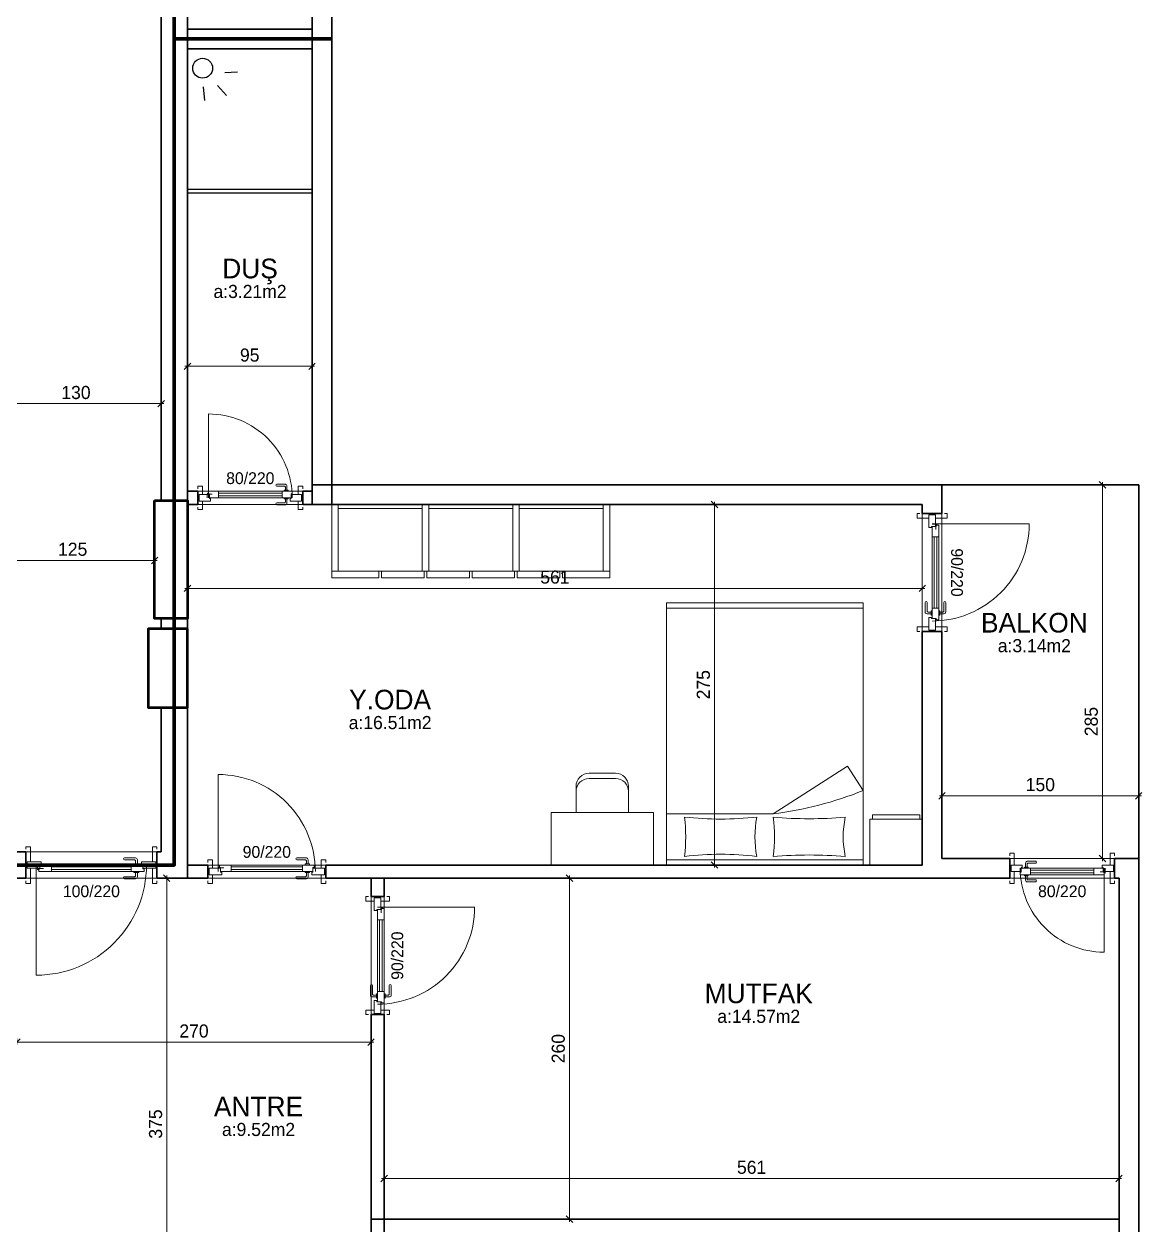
# Model space of a CAD drawing. Header units: centimetres. Extents: x 562865 to 1310255, y -148070 to 32737.
# Drawn here: x 614658 to 615511, y 17589 to 18504 of the extents above; entities that cross this region are included whole.
import ezdxf
from ezdxf.enums import TextEntityAlignment as Align

# ---------------------------------------------------------------- set-up
doc = ezdxf.new("R2010")
doc.units = ezdxf.units.CM
doc.header["$LTSCALE"] = 2.5
doc.layers.get('0').update_dxf_attribs({"color": 86})
for name, color, linetype in [('alan', 7, 'Continuous'), ('kapi-yazi', 7, 'Continuous'), ('mahal', 7, 'Continuous')]:
    doc.layers.add(name, color=color, linetype=linetype)
for name, color, linetype, lineweight in [('DUVAR', 4, 'Continuous', 30), ('duvar-kesim', 7, 'Continuous', 0), ('GÖRÜNÜŞLER', 96, 'Continuous', 25), ('iç ölçü', 106, 'Continuous', 18), ('kapi', 9, 'Continuous', 0), ('kolon', 1, 'Continuous', 53)]:
    doc.layers.add(name, color=color, linetype=linetype, lineweight=lineweight)
doc.styles.add('PINAR', font='comic.ttf')
doc.dimstyles.new('TEMİZ ÖLÇÜ', dxfattribs={"dimtxt": 10, "dimasz": 5, "dimexe": 1.8, "dimexo": 0.625, "dimgap": 3, "dimtad": 1, "dimdec": 0, "dimrnd": 0.5, "dimzin": 1, "dimdsep": 46, "dimtxsty": 'PINAR', "dimblk": 'OBLIQUE', "dimcen": 0.9, "dimdle": 2, "dimclrd": 256, "dimclre": 256, "dimclrt": 7, "dimadec": 0, "dimazin": 0, "dimtfac": 1, "dimtdec": 0, "dimtofl": 0, "dimtmove": 2, "dimatfit": 2, "dimfxl": 10, "dimfxlon": 1, "dimlwd": -1, "dimlwe": -1, "dimarcsym": 0})

# ---------------------------------------------------------------- blocks, each defined once
blk = doc.blocks.new('_Oblique')
at = {"color": 0, "linetype": 'ByBlock', "lineweight": -2}
blk.add_line((-0.5, -0.5), (0.5, 0.5), dxfattribs=at)
blk = doc.blocks.new('*D1149')
at = {"layer": 'Defpoints', "color": 0}
for p in [(615508.43, 17915.79), (615358.43, 17757.78), (615508.43, 17757.78)]:
    blk.add_point(p, dxfattribs=at)
at = {"layer": 'iç ölçü'}
for p, q in [((615356.43, 17915.79), (615510.43, 17915.79)), ((615358.43, 17905.79), (615358.43, 17917.59)), ((615508.43, 17905.79), (615508.43, 17917.59))]:
    blk.add_line(p, q, dxfattribs=at)
at = {"layer": 'iç ölçü', "linetype": 'ByBlock', "xscale": 5, "yscale": 5, "zscale": 5, "rotation": 180}
blk.add_blockref('_Oblique', (615358.43, 17915.79), dxfattribs=at)
at = {"layer": 'iç ölçü', "linetype": 'ByBlock', "xscale": 5, "yscale": 5, "zscale": 5}
blk.add_blockref('_Oblique', (615508.43, 17915.79), dxfattribs=at)
at = {"layer": 'iç ölçü', "color": 7, "insert": (615433.43, 17924.28), "char_height": 10, "attachment_point": 5, "style": 'PINAR'}
blk.add_mtext('150', dxfattribs=at)
blk = doc.blocks.new('*D1150')
at = {"layer": 'Defpoints', "color": 0}
for p in [(615453.43, 18153.01), (615480.83, 18153.01), (615453.43, 17868.01)]:
    blk.add_point(p, dxfattribs=at)
at = {"layer": 'iç ölçü'}
for p, q in [((615470.83, 18153.01), (615482.63, 18153.01)), ((615480.83, 17866.01), (615480.83, 18155.01)), ((615470.83, 17868.01), (615482.63, 17868.01))]:
    blk.add_line(p, q, dxfattribs=at)
at = {"layer": 'iç ölçü', "linetype": 'ByBlock', "xscale": 5, "yscale": 5, "zscale": 5}
for p, rotation in [((615480.83, 18153.01), 90), ((615480.83, 17868.01), 270)]:
    blk.add_blockref('_Oblique', p, dxfattribs=dict(at, rotation=rotation))
at = {"layer": 'iç ölçü', "color": 7, "insert": (615472.28, 17972.42), "char_height": 10, "attachment_point": 5, "rotation": 90, "style": 'PINAR'}
blk.add_mtext('285', dxfattribs=at)
blk = doc.blocks.new('fm-door1')
at = {"linetype": 'Continuous'}
for p, q in [((0, 25), (0, -25)), ((100, 25), (0, 25)), ((79.7, 31.8), (79.7, -0.3)), ((84, 27.6), (127.8, 27.6)), ((90, 50), (910, 50)), ((90, 50), (90, 30)), ((100, 30), (90, 30)), ((100, 30), (100, -5)), ((100, 30), (100, -5)), ((100, 0), (900, 0)), ((190, 50), (190, 0)), ((810, 50), (810, 0)), ((910, 30), (900, 30)), ((900, 30), (900, -5)), ((900, 25), (1000, 25)), ((910, 50), (910, 30)), ((1000, 25), (1000, -25)), ((110, -25), (0, -25)), ((100, -5), (110, -5)), ((110, -5), (100, -5)), ((110, -5), (110, -25)), ((110, -25), (110, -5)), ((890, -25), (890, -5)), ((890, -5), (900, -5)), ((890, -25), (1000, -25))]:
    blk.add_line(p, q, dxfattribs=at)
at = {"color": 8, "linetype": 'Continuous'}
for p, q in [((190, 35), (810, 35)), ((190, 15), (810, 15))]:
    blk.add_line(p, q, dxfattribs=at)
at = {"linetype": 'Continuous'}
for points in [[(857.6, 58.1), (857.6, 88.9, 0.414214), (842.4, 104.1), (758.6, 104.1, 1), (758.6, 88.9), (834.8, 88.9, -0.414214), (842.4, 81.3), (842.4, 58.1)], [(857.6, -8.1), (857.6, -38.9, -0.414214), (842.4, -54.1), (758.6, -54.1, -1), (758.6, -38.9), (834.8, -38.9, 0.414214), (842.4, -31.3), (842.4, -8.1)]]:
    blk.add_lwpolyline(points, format="xyb", dxfattribs=at)
for points in [[(869, 50), (869, 58.1), (831, 58.1), (831, 50)], [(869, 0), (869, -8.1), (831, -8.1), (831, 0)]]:
    blk.add_lwpolyline(points, dxfattribs=at)
blk.add_circle((84, 31.8), 4.26, dxfattribs=at)
blk = doc.blocks.new('*D1171')
at = {"layer": 'Defpoints', "color": 0}
for p in [(615174, 18138.01), (615184.97, 18138.01), (615174, 17863.01)]:
    blk.add_point(p, dxfattribs=at)
at = {"layer": 'iç ölçü'}
for p, q in [((615174.97, 18138.01), (615186.77, 18138.01)), ((615184.97, 17861.01), (615184.97, 18140.01)), ((615174.97, 17863.01), (615186.77, 17863.01))]:
    blk.add_line(p, q, dxfattribs=at)
at = {"layer": 'iç ölçü', "linetype": 'ByBlock', "xscale": 5, "yscale": 5, "zscale": 5}
for p, rotation in [((615184.97, 18138.01), 90), ((615184.97, 17863.01), 270)]:
    blk.add_blockref('_Oblique', p, dxfattribs=dict(at, rotation=rotation))
at = {"layer": 'iç ölçü', "color": 7, "insert": (615176.52, 18000.51), "char_height": 10, "attachment_point": 5, "rotation": 90, "style": 'PINAR'}
blk.add_mtext('275', dxfattribs=at)
blk = doc.blocks.new('*D1172')
at = {"layer": 'Defpoints', "color": 0}
for p in [(615343.43, 18074), (614783.11, 18069.84), (615343.43, 18067.26)]:
    blk.add_point(p, dxfattribs=at)
at = {"layer": 'iç ölçü'}
for p, q in [((614781.11, 18074), (615345.43, 18074)), ((614783.11, 18070.47), (614783.11, 18075.8)), ((615343.43, 18067.88), (615343.43, 18075.8))]:
    blk.add_line(p, q, dxfattribs=at)
at = {"layer": 'iç ölçü', "linetype": 'ByBlock', "xscale": 5, "yscale": 5, "zscale": 5, "rotation": 180}
blk.add_blockref('_Oblique', (614783.11, 18074), dxfattribs=at)
at = {"layer": 'iç ölçü', "linetype": 'ByBlock', "xscale": 5, "yscale": 5, "zscale": 5}
blk.add_blockref('_Oblique', (615343.43, 18074), dxfattribs=at)
at = {"layer": 'iç ölçü', "color": 7, "insert": (615063.27, 18082.52), "char_height": 10, "attachment_point": 5, "style": 'PINAR'}
blk.add_mtext('561', dxfattribs=at)
blk = doc.blocks.new('*D1173')
at = {"layer": 'Defpoints', "color": 0}
for p in [(615059.77, 17853.01), (615074.4, 17853.01), (615059.77, 17593.01)]:
    blk.add_point(p, dxfattribs=at)
at = {"layer": 'iç ölçü'}
for p, q in [((615074.4, 17591.01), (615074.4, 17855.01)), ((615064.4, 17853.01), (615076.2, 17853.01)), ((615064.4, 17593.01), (615076.2, 17593.01))]:
    blk.add_line(p, q, dxfattribs=at)
at = {"layer": 'iç ölçü', "linetype": 'ByBlock', "xscale": 5, "yscale": 5, "zscale": 5}
for p, rotation in [((615074.4, 17853.01), 90), ((615074.4, 17593.01), 270)]:
    blk.add_blockref('_Oblique', p, dxfattribs=dict(at, rotation=rotation))
at = {"layer": 'iç ölçü', "color": 7, "insert": (615065.89, 17723.01), "char_height": 10, "attachment_point": 5, "rotation": 90, "style": 'PINAR'}
blk.add_mtext('260', dxfattribs=at)
blk = doc.blocks.new('*D1174')
at = {"layer": 'Defpoints', "color": 0}
for p in [(614933.11, 17630.51), (615493.43, 17630.51), (615493.43, 17623.92)]:
    blk.add_point(p, dxfattribs=at)
at = {"layer": 'iç ölçü'}
for p, q in [((614933.11, 17629.89), (614933.11, 17622.12)), ((615493.43, 17629.89), (615493.43, 17622.12)), ((614931.11, 17623.92), (615495.43, 17623.92))]:
    blk.add_line(p, q, dxfattribs=at)
at = {"layer": 'iç ölçü', "linetype": 'ByBlock', "xscale": 5, "yscale": 5, "zscale": 5, "rotation": 180}
blk.add_blockref('_Oblique', (614933.11, 17623.92), dxfattribs=at)
at = {"layer": 'iç ölçü', "linetype": 'ByBlock', "xscale": 5, "yscale": 5, "zscale": 5}
blk.add_blockref('_Oblique', (615493.43, 17623.92), dxfattribs=at)
at = {"layer": 'iç ölçü', "color": 7, "insert": (615213.27, 17632.44), "char_height": 10, "attachment_point": 5, "style": 'PINAR'}
blk.add_mtext('561', dxfattribs=at)
blk = doc.blocks.new('*D1185')
at = {"layer": 'Defpoints', "color": 0}
for p in [(614653.11, 17731.34), (614923.11, 17731.34), (614923.11, 17727.89)]:
    blk.add_point(p, dxfattribs=at)
at = {"layer": 'iç ölçü'}
for p, q in [((614651.11, 17727.89), (614925.11, 17727.89)), ((614653.11, 17730.71), (614653.11, 17726.09)), ((614923.11, 17730.71), (614923.11, 17726.09))]:
    blk.add_line(p, q, dxfattribs=at)
at = {"layer": 'iç ölçü', "linetype": 'ByBlock', "xscale": 5, "yscale": 5, "zscale": 5, "rotation": 180}
blk.add_blockref('_Oblique', (614653.11, 17727.89), dxfattribs=at)
at = {"layer": 'iç ölçü', "linetype": 'ByBlock', "xscale": 5, "yscale": 5, "zscale": 5}
blk.add_blockref('_Oblique', (614923.11, 17727.89), dxfattribs=at)
at = {"layer": 'iç ölçü', "color": 7, "insert": (614788.11, 17736.37), "char_height": 10, "attachment_point": 5, "style": 'PINAR'}
blk.add_mtext('270', dxfattribs=at)
blk = doc.blocks.new('*D1186')
at = {"layer": 'Defpoints', "color": 0}
for p in [(614767.31, 17853.01), (614783.11, 17853.01), (614788.57, 17478.01)]:
    blk.add_point(p, dxfattribs=at)
at = {"layer": 'iç ölçü'}
for p, q in [((614767.31, 17476.01), (614767.31, 17855.01)), ((614777.31, 17853.01), (614765.51, 17853.01)), ((614777.31, 17478.01), (614765.51, 17478.01))]:
    blk.add_line(p, q, dxfattribs=at)
at = {"layer": 'iç ölçü', "linetype": 'ByBlock', "xscale": 5, "yscale": 5, "zscale": 5}
for p, rotation in [((614767.31, 17853.01), 90), ((614767.31, 17478.01), 270)]:
    blk.add_blockref('_Oblique', p, dxfattribs=dict(at, rotation=rotation))
at = {"layer": 'iç ölçü', "color": 7, "insert": (614758.86, 17665.51), "char_height": 10, "attachment_point": 5, "rotation": 90, "style": 'PINAR'}
blk.add_mtext('375', dxfattribs=at)
blk = doc.blocks.new('*D1187')
at = {"layer": 'Defpoints', "color": 0}
for p in [(614783.11, 18272.01), (614878.11, 18272.01), (614878.11, 18243.31)]:
    blk.add_point(p, dxfattribs=at)
at = {"layer": 'iç ölçü'}
for p, q in [((614783.11, 18253.31), (614783.11, 18241.51)), ((614878.11, 18253.31), (614878.11, 18241.51)), ((614781.11, 18243.31), (614880.11, 18243.31))]:
    blk.add_line(p, q, dxfattribs=at)
at = {"layer": 'iç ölçü', "linetype": 'ByBlock', "xscale": 5, "yscale": 5, "zscale": 5, "rotation": 180}
blk.add_blockref('_Oblique', (614783.11, 18243.31), dxfattribs=at)
at = {"layer": 'iç ölçü', "linetype": 'ByBlock', "xscale": 5, "yscale": 5, "zscale": 5}
blk.add_blockref('_Oblique', (614878.11, 18243.31), dxfattribs=at)
at = {"layer": 'iç ölçü', "color": 7, "insert": (614830.61, 18251.85), "char_height": 10, "attachment_point": 5, "style": 'PINAR'}
blk.add_mtext('95', dxfattribs=at)
blk = doc.blocks.new('*D1215')
at = {"layer": 'Defpoints', "color": 0}
for p in [(614633.11, 18138.01), (614758.11, 18103.65), (614758.11, 18095.26)]:
    blk.add_point(p, dxfattribs=at)
at = {"layer": 'iç ölçü'}
for p, q in [((614633.11, 18105.26), (614633.11, 18093.46)), ((614758.11, 18103.03), (614758.11, 18093.46)), ((614631.11, 18095.26), (614760.11, 18095.26))]:
    blk.add_line(p, q, dxfattribs=at)
at = {"layer": 'iç ölçü', "linetype": 'ByBlock', "xscale": 5, "yscale": 5, "zscale": 5, "rotation": 180}
blk.add_blockref('_Oblique', (614633.11, 18095.26), dxfattribs=at)
at = {"layer": 'iç ölçü', "linetype": 'ByBlock', "xscale": 5, "yscale": 5, "zscale": 5}
blk.add_blockref('_Oblique', (614758.11, 18095.26), dxfattribs=at)
at = {"layer": 'iç ölçü', "color": 7, "insert": (614695.61, 18103.75), "char_height": 10, "attachment_point": 5, "style": 'PINAR'}
blk.add_mtext('125', dxfattribs=at)
blk = doc.blocks.new('*D1216')
at = {"layer": 'Defpoints', "color": 0}
for p in [(614633.11, 18214.86), (614633.11, 18197.37), (614763.11, 18197.37)]:
    blk.add_point(p, dxfattribs=at)
at = {"layer": 'iç ölçü'}
for p, q in [((614765.11, 18214.86), (614631.11, 18214.86)), ((614633.11, 18204.86), (614633.11, 18216.66)), ((614763.11, 18204.86), (614763.11, 18216.66))]:
    blk.add_line(p, q, dxfattribs=at)
at = {"layer": 'iç ölçü', "linetype": 'ByBlock', "xscale": 5, "yscale": 5, "zscale": 5, "rotation": 180}
blk.add_blockref('_Oblique', (614633.11, 18214.86), dxfattribs=at)
at = {"layer": 'iç ölçü', "linetype": 'ByBlock', "xscale": 5, "yscale": 5, "zscale": 5}
blk.add_blockref('_Oblique', (614763.11, 18214.86), dxfattribs=at)
at = {"layer": 'iç ölçü', "color": 7, "insert": (614698.11, 18223.29), "char_height": 10, "attachment_point": 5, "style": 'PINAR'}
blk.add_mtext('130', dxfattribs=at)
blk = doc.blocks.new('A$C5B622B99')
for p, q in [((0, 200), (40, 200)), ((0, 165), (0, 200)), ((40, 165), (40, 200)), ((45, 143.16), (45, 196)), ((195, 161), (195, 196)), ((205, 200), (283, 200)), ((205, 160), (205, 200)), ((283, 160), (283, 200)), ((0, 165), (40, 165)), ((205, 160), (283, 160)), ((45, 0), (45, 4)), ((194.99, 4), (195, 0)), ((195, 0), (45, 0))]:
    blk.add_line(p, q)
at = {"color": 42}
for p, q in [((2, 161.8), (2, 165)), ((38, 165), (38, 161.8)), ((38, 161.8), (2, 161.8)), ((57.14, 124.69), (113.77, 161)), ((194.99, 161), (113.77, 161)), ((194.99, 161), (194.99, 4)), ((224, 160), (224, 140)), ((264, 160), (264, 140)), ((57.14, 124.69), (45, 143.15)), ((45, 4), (45, 143.15)), ((234, 134), (254, 134)), ((234, 130), (254, 130)), ((195, 4), (45, 4))]:
    blk.add_line(p, q, dxfattribs=at)
blk.add_lwpolyline([(45, 200), (195, 200), (195, 196), (45, 196)], close=True)
for centre, radius, start, end in [((-12.22, 178.48), 72.55, 348.06799, 11.93201), ((86.27, 527.83), 335.48, 265.2981, 274.7019), ((224.43, 178.48), 111.68, 172.28082, 187.71918), ((153.73, 412.86), 221.09, 262.85499, 277.14501), ((44.71, 178.48), 82.89, 349.57411, 10.42589), ((317.08, 178.48), 136.67, 173.69908, 186.30092), ((153.73, -94.37), 259.31, 83.91241, 96.08759), ((86.27, -141.41), 306.13, 84.84604, 95.15396), ((194.99, 161), 0.005, 270, 0), ((45, 143.16), 0.005, 180, 292.0158)]:
    blk.add_arc(centre, radius, start, end)
for centre, radius, start, end in [((147.49, -110.3), 273.39, 97.08581, 112.0158), ((234, 144), 10, 180, 270), ((234, 140), 10, 180, 270), ((254, 144), 10, 270, 0), ((254, 140), 10, 270, 0)]:
    blk.add_arc(centre, radius, start, end, dxfattribs=at)
blk = doc.blocks.new('A$C355D1F9A')
for p, q in [((0, 0), (0, 212)), ((56, 212), (0, 212)), ((51, 212), (51, 0)), ((56, 176), (56, 212)), ((51, 207), (0, 207)), ((3, 143), (3, 207)), ((51, 176), (56, 176)), ((51, 174), (56, 174)), ((56, 141.5), (56, 174)), ((51, 143), (0, 143)), ((51, 138), (0, 138)), ((3, 138), (3, 74)), ((51, 141.5), (56, 141.5)), ((51, 139.5), (56, 139.5)), ((56, 139.5), (56, 107)), ((51, 107), (56, 107)), ((51, 105), (56, 105)), ((56, 105), (56, 72.5)), ((0, 74), (51, 74)), ((0, 69), (51, 69)), ((3, 69), (3, 5)), ((51, 72.5), (56, 72.5)), ((51, 70.5), (56, 70.5)), ((56, 70.5), (56, 38)), ((51, 38), (56, 38)), ((51, 36), (56, 36)), ((56, 36), (56, 0)), ((51, 5), (0, 5)), ((56, 0), (0, 0))]:
    blk.add_line(p, q)

msp = doc.modelspace()

# ---------------------------------------------------------------- linework, layer by layer
at = {"layer": 'DUVAR'}
for p, q in [((614763.11, 18845.01), (614763.11, 18141.01)), ((614783.11, 18845.01), (614783.11, 18141.01)), ((614878.11, 18848.01), (614878.11, 18138.01)), ((614893.11, 18848.01), (614893.11, 18493.01)), ((614783.11, 18500.51), (614878.11, 18500.51)), ((614783.11, 18485.51), (614878.11, 18485.51)), ((614893.11, 18493.01), (614893.11, 18138.01)), ((614791.05, 18148.01), (614783.11, 18148.01)), ((614791.05, 18138.01), (614791.05, 18148.01)), ((614878.11, 18148.01), (614871.05, 18148.01)), ((614871.05, 18138.01), (614871.05, 18148.01)), ((615508.43, 18153.01), (614878.11, 18153.01)), ((615358.43, 18131.08), (615358.43, 18153.01)), ((615508.43, 17514.15), (615508.43, 18153.01)), ((614791.05, 18138.01), (614783.11, 18138.01)), ((614878.11, 18138.01), (614871.05, 18138.01)), ((615343.43, 18138.01), (614878.11, 18138.01)), ((615343.43, 18131.08), (615343.43, 18138.01)), ((615343.43, 18131.08), (615358.43, 18131.08)), ((614763.11, 18051.01), (614763.11, 18044.01)), ((614783.11, 18051.01), (614783.11, 17853.01)), ((615343.43, 17863.01), (615343.43, 18041.08)), ((615343.43, 18041.08), (615358.43, 18041.08)), ((615358.43, 17868.01), (615358.43, 18041.08)), ((614763.11, 17983.01), (614763.11, 17873.01)), ((614659.89, 17873.01), (614393.11, 17873.01)), ((614659.89, 17873.01), (614659.89, 17853.01)), ((614763.11, 17873.01), (614759.89, 17873.01)), ((614759.89, 17873.01), (614759.89, 17853.01)), ((614783.11, 17863.01), (614798.64, 17863.01)), ((614783.11, 17853.01), (614783.11, 17863.01)), ((614798.64, 17853.01), (614798.64, 17863.01)), ((614888.64, 17863.01), (615343.43, 17863.01)), ((614888.64, 17853.01), (614888.64, 17863.01)), ((615358.43, 17868.01), (615410.08, 17868.01)), ((615410.08, 17868.01), (615410.08, 17853.01)), ((615490.08, 17868.01), (615508.43, 17868.01)), ((615490.08, 17868.01), (615490.08, 17853.01)), ((614659.89, 17853.01), (614393.11, 17853.01)), ((614783.11, 17853.01), (614759.89, 17853.01)), ((614773.11, 17853.01), (614798.64, 17853.01)), ((614773.11, 17853.01), (614773.11, 17853.01)), ((614888.64, 17853.01), (615410.08, 17853.01)), ((614923.11, 17853.01), (614923.11, 17838.9)), ((614933.11, 17853.01), (614933.11, 17838.9)), ((615490.08, 17853.01), (615493.43, 17853.01)), ((615493.43, 17514.15), (615493.43, 17853.01)), ((614923.11, 17838.9), (614933.11, 17838.9)), ((614923.11, 17748.9), (614923.11, 17578.32)), ((614923.11, 17748.9), (614933.11, 17748.9)), ((614933.11, 17748.9), (614933.11, 17578.32)), ((614923.11, 17593.01), (615493.43, 17593.01))]:
    msp.add_line(p, q, dxfattribs=at)
at = {"layer": 'duvar-kesim'}
for p, q in [((614791.05, 18148.01), (614871.05, 18148.01)), ((614791.05, 18138.01), (614871.05, 18138.01)), ((615343.43, 18131.08), (615343.43, 18041.08)), ((615358.43, 18131.08), (615358.43, 18041.08)), ((614659.89, 17873.01), (614759.89, 17873.01)), ((614798.64, 17863.01), (614888.64, 17863.01)), ((615490.08, 17868.01), (615410.08, 17868.01)), ((614659.89, 17853.01), (614759.89, 17853.01)), ((614798.64, 17853.01), (614888.64, 17853.01)), ((615490.08, 17853.01), (615410.08, 17853.01)), ((614923.11, 17838.9), (614923.11, 17748.9)), ((614933.11, 17838.9), (614933.11, 17748.9))]:
    msp.add_line(p, q, dxfattribs=at)
at = {"layer": 'GÖRÜNÜŞLER'}
for p, q in [((614811.65, 18467.26), (614821.3, 18467.78)), ((614795.22, 18456.57), (614796, 18446.15)), ((614805.91, 18457.36), (614812.95, 18449.8)), ((614783.11, 18378.51), (614878.11, 18378.51)), ((614783.11, 18375.51), (614878.11, 18375.51))]:
    msp.add_line(p, q, dxfattribs=at)
msp.add_circle((614794.7, 18470.65), 7.58, dxfattribs=at)
at = {"layer": 'kapi'}
for points in [[(614799.05, 18143.01), (614799.05, 18207.01, -0.414214), (614863.05, 18143.01, -0.414214)], [(615350.93, 18123.08), (615424.93, 18123.08, -0.414214), (615350.93, 18049.08, -0.414214)], [(614806.64, 17858.01), (614806.64, 17932.01, -0.414214), (614880.64, 17858.01, -0.414214)], [(614667.89, 17863.01), (614667.89, 17779.01, 0.414214), (614751.89, 17863.01, 0.414214)], [(615482.08, 17860.51), (615482.08, 17796.51, -0.414214), (615418.08, 17860.51, -0.414214)], [(614928.11, 17830.9), (615002.11, 17830.9, -0.414214), (614928.11, 17756.9, -0.414214)]]:
    msp.add_lwpolyline(points, format="xyb", dxfattribs=at)
for points in [[(614791.05, 18150.01), (614791.05, 18152.01), (614794.55, 18152.01), (614794.55, 18145.51)], [(614871.05, 18150.01), (614871.05, 18152.01), (614867.55, 18152.01), (614867.55, 18145.51)], [(614791.05, 18136.01), (614791.05, 18134.01), (614794.55, 18134.01), (614794.55, 18140.51)], [(614871.05, 18136.01), (614871.05, 18134.01), (614867.55, 18134.01), (614867.55, 18140.51)], [(615341.43, 18131.08), (615339.43, 18131.08), (615339.43, 18127.58), (615348.43, 18127.58)], [(615360.43, 18131.08), (615362.43, 18131.08), (615362.43, 18127.58), (615353.43, 18127.58)], [(615341.43, 18041.08), (615339.43, 18041.08), (615339.43, 18044.58), (615348.43, 18044.58)], [(615360.43, 18041.08), (615362.43, 18041.08), (615362.43, 18044.58), (615353.43, 18044.58)], [(614659.89, 17875.01), (614659.89, 17877.01), (614663.39, 17877.01), (614663.39, 17865.51)], [(614759.89, 17875.01), (614759.89, 17877.01), (614756.39, 17877.01), (614756.39, 17865.51)], [(615410.08, 17870.01), (615410.08, 17872.01), (615413.58, 17872.01), (615413.58, 17863.01)], [(615490.08, 17870.01), (615490.08, 17872.01), (615486.58, 17872.01), (615486.58, 17863.01)], [(614798.64, 17865.01), (614798.64, 17867.01), (614802.14, 17867.01), (614802.14, 17860.51)], [(614888.64, 17865.01), (614888.64, 17867.01), (614885.14, 17867.01), (614885.14, 17860.51)], [(614659.89, 17851.01), (614659.89, 17849.01), (614663.39, 17849.01), (614663.39, 17860.51)], [(614759.89, 17851.01), (614759.89, 17849.01), (614756.39, 17849.01), (614756.39, 17860.51)], [(614798.64, 17851.01), (614798.64, 17849.01), (614802.14, 17849.01), (614802.14, 17855.51)], [(614888.64, 17851.01), (614888.64, 17849.01), (614885.14, 17849.01), (614885.14, 17855.51)], [(615410.08, 17851.01), (615410.08, 17849.01), (615413.58, 17849.01), (615413.58, 17858.01)], [(615490.08, 17851.01), (615490.08, 17849.01), (615486.58, 17849.01), (615486.58, 17858.01)], [(614921.11, 17838.9), (614919.11, 17838.9), (614919.11, 17835.4), (614925.61, 17835.4)], [(614935.11, 17838.9), (614937.11, 17838.9), (614937.11, 17835.4), (614930.61, 17835.4)], [(614921.11, 17748.9), (614919.11, 17748.9), (614919.11, 17752.4), (614925.61, 17752.4)], [(614935.11, 17748.9), (614937.11, 17748.9), (614937.11, 17752.4), (614930.61, 17752.4)]]:
    msp.add_lwpolyline(points, dxfattribs=at)
at = {"layer": 'kolon', "color": 6, "lineweight": 100}
msp.add_line((614773.11, 18493.01), (614893.11, 18493.01), dxfattribs=at)
msp.add_lwpolyline([(614403.11, 17863.01), (614773.11, 17863.01), (614773.11, 19123.01), (614403.11, 19123.01)], close=True, dxfattribs=at)
at = {"layer": 'kolon'}
for points in [[(614758.11, 18141.01), (614783.11, 18141.01), (614783.11, 18051.01), (614758.11, 18051.01)], [(614783.11, 18043.01), (614753.11, 18043.01), (614753.11, 17983.01), (614783.11, 17983.01)]]:
    msp.add_lwpolyline(points, close=True, dxfattribs=at)

# ---------------------------------------------------------------- block references
at = {"layer": 'iç ölçü', "xscale": -1, "rotation": 90}
msp.add_blockref('A$C355D1F9A', (615105.11, 18138.01), dxfattribs=at)
at = {"layer": 'iç ölçü', "rotation": 180}
msp.add_blockref('A$C5B622B99', (615343.43, 18063.01), dxfattribs=at)
at = {"layer": 'kapi'}
for p, xscale, yscale, zscale in [((614792.05, 18143.01), 0.07800000000133878, 0.09999999999854481, 0.07800000000000001), ((614660.89, 17863.01), 0.09800000000177533, -0.09999999999854481, 0.098), ((614799.64, 17858.01), 0.08799999999973807, 0.09999999999854481, 0.08800000000000001)]:
    msp.add_blockref('fm-door1', p, dxfattribs=dict(at, xscale=xscale, yscale=yscale, zscale=zscale))
for p, xscale, yscale, zscale, rotation in [((615350.93, 18130.08), -0.08800000000337604, -0.09999999999854481, 0.08800000000000001, 90), ((615489.08, 17860.51), 0.07800000000000001, 0.1, 0.07800000000000001, 180), ((614928.11, 17837.9), 0.08800000000337604, 0.09999999999854481, 0.08800000000000001, 270)]:
    msp.add_blockref('fm-door1', p, dxfattribs=dict(at, xscale=xscale, yscale=yscale, zscale=zscale, rotation=rotation))

# ---------------------------------------------------------------- texts
at = {"layer": 'alan', "style": 'PINAR'}
for s, p in [('a:3.21m2', (614830.84, 18295.42)), ('a:3.14m2', (615428.87, 18025.3)), ('a:16.51m2', (614937.65, 17966.66)), ('a:14.57m2', (615218.71, 17742.63)), ('a:9.52m2', (614837.32, 17656.37))]:
    msp.add_text(s, height=10, dxfattribs=at).set_placement(p, align=Align.CENTER)
at = {"layer": 'kapi-yazi', "style": 'PINAR'}
for s, p in [('80/220', (614831.05, 18158.01)), ('90/220', (614843.64, 17873.01)), ('100/220', (614709.89, 17843.01))]:
    msp.add_text(s, height=9, dxfattribs=at).set_placement(p, align=Align.MIDDLE_CENTER)
for s, rotation, p in [('90/220', 270, (615369.89, 18086.08)), ('80/220', 0, (615450.08, 17843.01)), ('90/220', 90, (614943.11, 17793.9))]:
    msp.add_text(s, height=9, rotation=rotation, dxfattribs=at).set_placement(p, align=Align.MIDDLE_CENTER)
at = {"layer": 'mahal', "style": 'PINAR'}
for s, p in [('DUŞ', (614830.84, 18310.42)), ('BALKON', (615428.87, 18040.3)), ('Y.ODA', (614937.65, 17981.66)), ('MUTFAK', (615218.71, 17757.63)), ('ANTRE', (614837.32, 17671.37))]:
    msp.add_text(s, height=15, dxfattribs=at).set_placement(p, align=Align.CENTER)

# ---------------------------------------------------------------- dimensions: what is measured, and where the dimension line sits
at = {"layer": 'iç ölçü'}
for base, p1, p2, picture, middle in [((614878.11, 18243.31), (614783.11, 18272.01), (614878.11, 18272.01), '*D1187', (614830.61, 18251.85)), ((614633.11, 18214.86), (614763.11, 18197.37), (614633.11, 18197.37), '*D1216', (614698.11, 18223.29)), ((614758.11, 18095.26), (614633.11, 18138.01), (614758.11, 18103.65), '*D1215', (614695.61, 18103.75)), ((615343.43, 18074), (614783.11, 18069.84), (615343.43, 18067.26), '*D1172', (615063.27, 18082.52)), ((615508.43, 17915.79), (615358.43, 17757.78), (615508.43, 17757.78), '*D1149', (615433.43, 17924.28)), ((614923.11, 17727.89), (614653.11, 17731.34), (614923.11, 17731.34), '*D1185', (614788.11, 17736.37)), ((615493.43, 17623.92), (614933.11, 17630.51), (615493.43, 17630.51), '*D1174', (615213.27, 17632.44))]:
    dim = msp.add_linear_dim(base=base, p1=p1, p2=p2, dimstyle='TEMİZ ÖLÇÜ', override={"dimarcsym": 1}, dxfattribs=at)
    dim.commit()
    dim.dimension.update_dxf_attribs({"geometry": picture, "text_midpoint": middle})
dim = msp.add_linear_dim(base=(615480.83, 18153.01), p1=(615453.43, 17868.01), p2=(615453.43, 18153.01), angle=90, dimstyle='TEMİZ ÖLÇÜ', override={"dimarcsym": 1}, dxfattribs=at)
dim.commit()
dim.dimension.update_dxf_attribs({"geometry": '*D1150', "text_midpoint": (615472.28, 17972.42), "dimtype": 160})
for base, p1, p2, picture, middle in [((615184.97, 18138.01), (615174, 17863.01), (615174, 18138.01), '*D1171', (615176.52, 18000.51)), ((614767.31, 17853.01), (614788.57, 17478.01), (614783.11, 17853.01), '*D1186', (614758.86, 17665.51)), ((615074.4, 17853.01), (615059.77, 17593.01), (615059.77, 17853.01), '*D1173', (615065.89, 17723.01))]:
    dim = msp.add_linear_dim(base=base, p1=p1, p2=p2, angle=90, dimstyle='TEMİZ ÖLÇÜ', override={"dimarcsym": 1}, dxfattribs=at)
    dim.commit()
    dim.dimension.update_dxf_attribs({"geometry": picture, "text_midpoint": middle})

doc.saveas('drawing.dxf')
